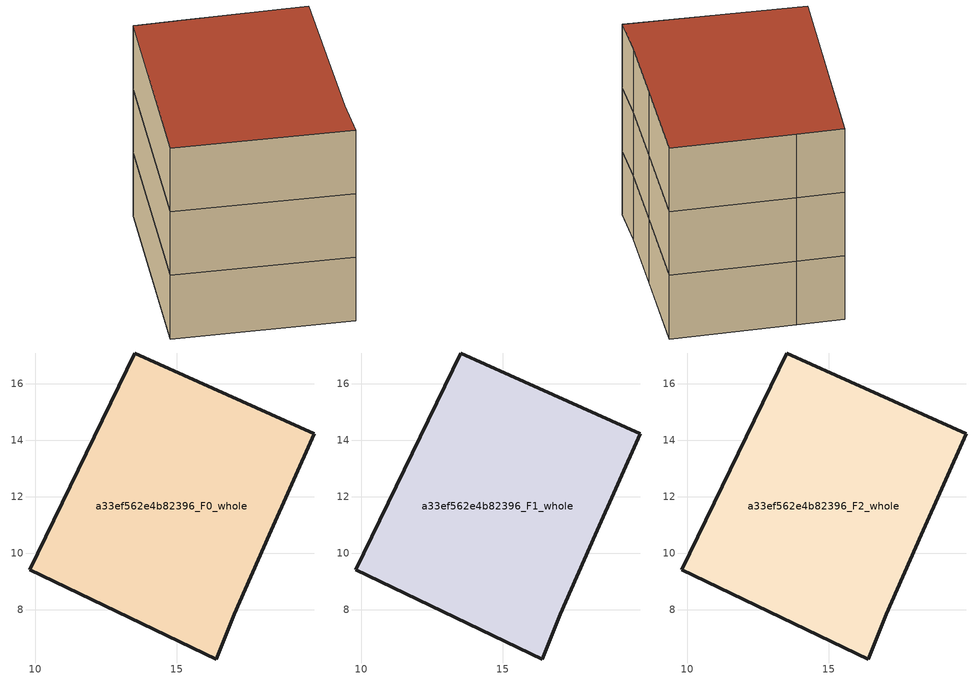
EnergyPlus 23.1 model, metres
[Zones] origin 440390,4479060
a33ef562e4b82396_F0_whole
 floor ground (EU_floor_Construction): 19.86,14.23 18.28,10.66 17.03,7.84 16.41,6.26 9.81,9.42 13.53,17.08 15.26,16.3 z0
 wall outside (EU_wall_Construction): 13.53,17.08 9.81,9.42 16.41,6.26 17.03,7.84 18.28,10.66 19.86,14.23 15.26,16.3 13.53,17.08 z0:3
a33ef562e4b82396_F1_whole
 floor to a33ef562e4b82396_F0_whole (EU_floor_Construction): 19.86,14.23 18.28,10.66 17.03,7.84 16.41,6.26 9.81,9.42 13.53,17.08 15.26,16.3 z3
 wall outside (EU_wall_Construction): 13.53,17.08 9.81,9.42 16.41,6.26 17.03,7.84 18.28,10.66 19.86,14.23 15.26,16.3 13.53,17.08 z3:6
a33ef562e4b82396_F2_whole
 floor to a33ef562e4b82396_F1_whole (EU_floor_Construction): 19.86,14.23 18.28,10.66 17.03,7.84 16.41,6.26 9.81,9.42 13.53,17.08 15.26,16.3 z6
 wall outside (EU_wall_Construction): 13.53,17.08 9.81,9.42 16.41,6.26 17.03,7.84 18.28,10.66 19.86,14.23 15.26,16.3 13.53,17.08 z6:9
 roof outside (EU_roof_Construction): 17.03,7.84 18.28,10.66 19.86,14.23 15.26,16.3 13.53,17.08 9.81,9.42 16.41,6.26 z9
[Building]
EU S2 Campaign: North Axis=0; Terrain=City; Solar Distribution=FullExterior
[Site:Location]
Madrid: Latitude=40.5; Longitude=-3.5; Time Zone=1; Elevation=609
[SizingPeriod:WeatherFileDays]
AnnualSizingPeriod: Begin Month=1; Begin Day of Month=1; End Month=12; End Day of Month=31; Day of Week for Start Day=Monday; Use Weather File Daylight Saving Period=No; Use Weather File Rain and Snow Indicators=No
[MATERIAL]
EU_InternalMass_Material: Roughness=MediumRough; Thickness=0.1; Conductivity=1; Density=1800; Specific Heat=900; Thermal Absorptance=0.9; Solar Absorptance=0.7; Visible Absorptance=0.7
[MATERIAL:NOMASS] Roughness=MediumRough; Thermal Absorptance=0.9; Solar Absorptance=0.7; Visible Absorptance=0.7
Name | Thermal Resistance
EU_wall_NoMass | 0.419739
EU_roof_NoMass | 0.352165
EU_floor_NoMass | 0.608284
[CONSTRUCTION]
EU_wall_Construction: EU_wall_NoMass
EU_roof_Construction: EU_roof_NoMass
EU_floor_Construction: EU_floor_NoMass
EU_InternalMass_Construction: EU_InternalMass_Material
[ZONE] Type=1; Multiplier=1; Ceiling Height=autocalculate; Volume=183.232; Floor Area=autocalculate; Part of Total Floor Area=Yes
a33ef562e4b82396_F0_whole; a33ef562e4b82396_F1_whole; a33ef562e4b82396_F2_whole
[INTERNALMASS] Construction=EU_InternalMass_Construction; Surface Area=61.0773
Name | Zone or ZoneList
a33ef562e4b82396_F0_whole_EU_InternalMass | a33ef562e4b82396_F0_whole
a33ef562e4b82396_F1_whole_EU_InternalMass | a33ef562e4b82396_F1_whole
a33ef562e4b82396_F2_whole_EU_InternalMass | a33ef562e4b82396_F2_whole
[OTHEREQUIPMENT] Fuel Type=Electricity; Design Level Calculation Method=Watts/Area; Power per Zone Floor Area=1; Fraction Latent=0; Fraction Radiant=0; Fraction Lost=0; Carbon Dioxide Generation Rate=0; EndUse Subcategory=EU_Step8_InternalGains
Name | Zone or ZoneList or Space or SpaceList | Schedule
EU_Step8_InternalGain_a33ef562e4b82396_F0_whole_f000 | a33ef562e4b82396_F0_whole | EU_Step8_GainSchedule_a33ef562e4b82396_F0_whole_f000
EU_Step8_InternalGain_a33ef562e4b82396_F1_whole_f000 | a33ef562e4b82396_F1_whole | EU_Step8_GainSchedule_a33ef562e4b82396_F1_whole_f000
EU_Step8_InternalGain_a33ef562e4b82396_F2_whole_f000 | a33ef562e4b82396_F2_whole | EU_Step8_GainSchedule_a33ef562e4b82396_F2_whole_f000
[ZONEVENTILATION:DESIGNFLOWRATE] Schedule=EU_AlwaysOn; Design Flow Rate Calculation Method=AirChanges/Hour; Air Changes per Hour=0.703302; Ventilation Type=Natural; Fan Pressure Rise=0; Fan Total Efficiency=1; Constant Term Coefficient=1; Temperature Term Coefficient=0; Velocity Term Coefficient=0; Velocity Squared Term Coefficient=0; Minimum Indoor Temperature=-100; Maximum Indoor Temperature=100; Delta Temperature=-100; Minimum Outdoor Temperature=-100; Maximum Outdoor Temperature=100; Maximum Wind Speed=40
Name | Zone or ZoneList or Space or SpaceList
EU_ConstantAir_a33ef562e4b82396_F0_whole | a33ef562e4b82396_F0_whole
EU_ConstantAir_a33ef562e4b82396_F1_whole | a33ef562e4b82396_F1_whole
EU_ConstantAir_a33ef562e4b82396_F2_whole | a33ef562e4b82396_F2_whole
[HVACTEMPLATE:THERMOSTAT] Constant Heating Setpoint=20; Constant Cooling Setpoint=50
EU_HeatOnly_a33ef562e4b82396_F0_whole; EU_HeatOnly_a33ef562e4b82396_F1_whole; EU_HeatOnly_a33ef562e4b82396_F2_whole
[HVACTEMPLATE:ZONE:IDEALLOADSAIRSYSTEM] System Availability Schedule=EU_AlwaysOn; Maximum Heating Supply Air Temperature=50; Minimum Cooling Supply Air Temperature=13; Maximum Heating Supply Air Humidity Ratio=0.0156; Minimum Cooling Supply Air Humidity Ratio=0.0077; Heating Limit=NoLimit; Cooling Limit=NoLimit; Heating Availability Schedule=EU_AlwaysOn; Cooling Availability Schedule=EU_CoolingOff; Dehumidification Control Type=ConstantSensibleHeatRatio; Cooling Sensible Heat Ratio=0.7; Dehumidification Setpoint=60; Humidification Control Type=None; Humidification Setpoint=30; Outdoor Air Method=None; Outdoor Air Flow Rate per Person=0.00944; Outdoor Air Flow Rate per Zone Floor Area=0; Outdoor Air Flow Rate per Zone=0; Demand Controlled Ventilation Type=None; Outdoor Air Economizer Type=NoEconomizer; Heat Recovery Type=None; Sensible Heat Recovery Effectiveness=0.7; Latent Heat Recovery Effectiveness=0.65
Name | Template Thermostat
a33ef562e4b82396_F0_whole | EU_HeatOnly_a33ef562e4b82396_F0_whole
a33ef562e4b82396_F1_whole | EU_HeatOnly_a33ef562e4b82396_F1_whole
a33ef562e4b82396_F2_whole | EU_HeatOnly_a33ef562e4b82396_F2_whole
[SIZING:ZONE] Zone Cooling Design Supply Air Temperature Input Method=SupplyAirTemperature; Zone Cooling Design Supply Air Temperature=13; Zone Heating Design Supply Air Temperature Input Method=SupplyAirTemperature; Zone Heating Design Supply Air Temperature=50; Zone Cooling Design Supply Air Humidity Ratio=0.008; Zone Heating Design Supply Air Humidity Ratio=0.008; Cooling Design Air Flow Method=DesignDay; Cooling Design Air Flow Rate=0; Cooling Minimum Air Flow per Zone Floor Area=0.000762; Cooling Minimum Air Flow=0; Cooling Minimum Air Flow Fraction=0.2; Heating Design Air Flow Method=DesignDay; Heating Design Air Flow Rate=0; Heating Maximum Air Flow per Zone Floor Area=0.002032; Heating Maximum Air Flow=0.141576; Heating Maximum Air Flow Fraction=0.3; Account for Dedicated Outdoor Air System=No; Dedicated Outdoor Air System Control Strategy=NeutralSupplyAir; Dedicated Outdoor Air Low Setpoint Temperature for Design=autosize; Dedicated Outdoor Air High Setpoint Temperature for Design=autosize; Zone Load Sizing Method=Sensible Load Only No Latent Load; Zone Latent Cooling Design Supply Air Humidity Ratio Input Method=HumidityRatioDifference; Zone Cooling Design Supply Air Humidity Ratio Difference=0.005; Zone Latent Heating Design Supply Air Humidity Ratio Input Method=HumidityRatioDifference; Zone Humidification Design Supply Air Humidity Ratio Difference=0.005
a33ef562e4b82396_F0_whole; a33ef562e4b82396_F1_whole; a33ef562e4b82396_F2_whole
[SCHEDULE:CONSTANT]
Name | Hourly Value
EU_AlwaysOn | 1
EU_CoolingOff | 0
[SCHEDULE:FILE] Column Number=1; Rows to Skip at Top=0; Number of Hours of Data=8760; Column Separator=Comma; Interpolate to Timestep=No; Minutes per Item=60; Adjust Schedule for Daylight Savings=Yes
Name | File
EU_Step8_GainSchedule_a33ef562e4b82396_F0_whole_f000 | C:\Users\o_iseri\Desktop\OpenUBEM\openubem\outputs\eu_evidence\EU-11\ES-MAD-BERRUGUETE\idfs\a33ef562e4b82396\a33ef562e4b82396_F0_whole_f000_gain.csv
EU_Step8_GainSchedule_a33ef562e4b82396_F1_whole_f000 | C:\Users\o_iseri\Desktop\OpenUBEM\openubem\outputs\eu_evidence\EU-11\ES-MAD-BERRUGUETE\idfs\a33ef562e4b82396\a33ef562e4b82396_F1_whole_f000_gain.csv
EU_Step8_GainSchedule_a33ef562e4b82396_F2_whole_f000 | C:\Users\o_iseri\Desktop\OpenUBEM\openubem\outputs\eu_evidence\EU-11\ES-MAD-BERRUGUETE\idfs\a33ef562e4b82396\a33ef562e4b82396_F2_whole_f000_gain.csv
